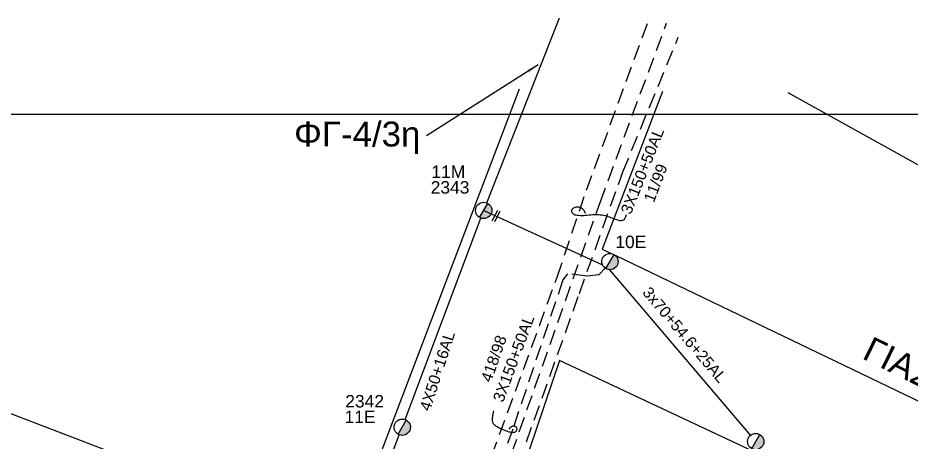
# Model space of a CAD drawing. Header units: millimetres. Extents: x -2238 to -1136, y 747 to 1272.
# Drawn here: x -1520.6 to -1447, y 1229.4 to 1264.3 of the extents above; entities that cross this region are included whole.
import ezdxf

# ---------------------------------------------------------------- set-up
doc = ezdxf.new("R2010")
doc.units = ezdxf.units.MM
doc.linetypes.add('DASHED', pattern=[19.05, 12.7, -6.35])
for name, color, linetype in [('Γυμνά εναέρια ΧΤ και ΦΟΠ (3Φ)   4x50+16AL', 7, 'Continuous'), ('Επιγραφές - Σχήματα', 7, 'Continuous'), ('Καλώδια ΧΤ   3x150+50AL', 7, 'DASHED'), ('Μηχανική τομή', 7, 'Continuous'), ('Στύλος ΦΜ', 7, 'Continuous'), ('Στύλος ΦΜ @ 1', 7, 'Continuous'), ('Συνεστραμμένα ΧΤ   3x70+54.6+25 AL', 7, 'SYN_LINE'), ('Υπόβαθρο ΔΕΗ', 7, 'Continuous')]:
    doc.layers.add(name, color=color, linetype=linetype)
doc.styles.get("Standard").update_dxf_attribs({"font": 'ARIAL.TTF'})
doc.linetypes.add('SYN_LINE', pattern='A,0.5,-0.0001,["/\\/\\/\\/",Standard,S=0.1,R=0,X=0,Y=-0.05],-0.25', length=0.7501)
doc.dimstyles.new('ISO-25', dxfattribs={"dimtxt": 2.5, "dimasz": 2.5, "dimexe": 1.25, "dimexo": 0.625, "dimtad": 1, "dimtxsty": 'Standard', "dimcen": 2.5, "dimadec": 0, "dimazin": 0, "dimtfac": 1, "dimtmove": 0, "dimatfit": 3, "dimfxl": 1, "dimarcsym": 0})

# ---------------------------------------------------------------- blocks, each defined once
blk = doc.blocks.new('ΥΠΑΡΧΩΝ ΤΣΙΜΕΝΤΕΝΙΟΣ ΣΤΥΛΟΣ')
at = {"layer": 'Στύλος ΦΜ'}
blk.add_hatch(color=256, dxfattribs=at).paths.add_polyline_path([(-1.29, -2.28, 0.574793), (2.62, 0, 0.268822), (1.3, 2.27)])
blk.add_line((-1.29, -2.28), (1.3, 2.27), dxfattribs=at)
blk.add_circle((0, 0), 2.62, dxfattribs=at)
at = {"layer": 'Στύλος ΦΜ', "flags": 4}
for tag, p in [('ΑΡΙΘΜΟΣ', (-4.68, 8.05)), ('ΤΥΠΟΣ', (-4.91, 3.03))]:
    blk.add_attdef(tag, p, '', height=4, dxfattribs=at)
blk = doc.blocks.new('ΜΗΧΑΝΙΚΗ ΤΟΜΗ')
at = {"layer": 'Μηχανική τομή', "ltscale": 40}
for p, q in [((-1.89, 0.78), (1.89, 0.78)), ((1.89, 0), (-1.89, 0))]:
    blk.add_line(p, q, dxfattribs=at)

msp = doc.modelspace()

# ---------------------------------------------------------------- linework, layer by layer
at = {"layer": 'Γυμνά εναέρια ΧΤ και ΦΟΠ (3Φ)   4x50+16AL', "color": 85, "ltscale": 0.1}
for points in [[(-1481.966, 1249.111), (-1475.968, 1264.334)], [(-1488.685, 1231.281), (-1482.449, 1247.858)], [(-1492.651, 1220.72), (-1489.158, 1230.024)]]:
    msp.add_lwpolyline(points, dxfattribs=at)
at = {"layer": 'Επιγραφές - Σχήματα', "ltscale": 0.1}
msp.add_lwpolyline([(-1243.777, 1256.381), (-2237.364, 1256.381), (-2237.364, 756.992), (-1243.777, 756.992)], close=True, dxfattribs=at)
for points in [[(-1473.841, 1248.226), (-1473.888, 1248.362), (-1473.944, 1248.473), (-1474.008, 1248.562), (-1474.079, 1248.631), (-1474.155, 1248.682), (-1474.234, 1248.718), (-1474.315, 1248.742), (-1474.397, 1248.756), (-1474.477, 1248.762), (-1474.554, 1248.761), (-1474.628, 1248.752), (-1474.698, 1248.737), (-1474.762, 1248.715), (-1474.82, 1248.687), (-1474.87, 1248.652), (-1474.912, 1248.611), (-1474.944, 1248.565), (-1474.965, 1248.514), (-1474.976, 1248.46), (-1474.976, 1248.405), (-1474.964, 1248.351), (-1474.939, 1248.299), (-1474.902, 1248.25), (-1474.85, 1248.206), (-1474.785, 1248.169), (-1474.707, 1248.139), (-1474.616, 1248.115), (-1474.513, 1248.097), (-1474.4, 1248.085), (-1474.277, 1248.078), (-1474.145, 1248.077), (-1474.005, 1248.081), (-1473.858, 1248.09), (-1473.705, 1248.102), (-1473.549, 1248.115), (-1473.39, 1248.129), (-1473.23, 1248.141), (-1473.071, 1248.149), (-1472.915, 1248.152), (-1472.762, 1248.149), (-1472.615, 1248.137), (-1472.474, 1248.118), (-1472.339, 1248.093), (-1472.209, 1248.063), (-1472.085, 1248.028), (-1471.967, 1247.991), (-1471.855, 1247.952), (-1471.748, 1247.912), (-1471.648, 1247.872), (-1471.552, 1247.833), (-1471.461, 1247.796), (-1471.372, 1247.762), (-1471.286, 1247.731), (-1471.2, 1247.705), (-1471.115, 1247.684), (-1471.03, 1247.669), (-1470.943, 1247.661), (-1470.856, 1247.664), (-1470.772, 1247.682), (-1470.692, 1247.72), (-1470.618, 1247.781), (-1470.553, 1247.87), (-1470.498, 1247.991), (-1470.455, 1248.147)], [(-1480.104, 1230.486), (-1480.024, 1230.598), (-1479.946, 1230.677), (-1479.87, 1230.727), (-1479.799, 1230.752), (-1479.733, 1230.757), (-1479.673, 1230.747), (-1479.62, 1230.725), (-1479.577, 1230.695), (-1479.543, 1230.663), (-1479.518, 1230.629), (-1479.501, 1230.593), (-1479.491, 1230.556), (-1479.488, 1230.518), (-1479.49, 1230.48), (-1479.496, 1230.443), (-1479.506, 1230.407), (-1479.519, 1230.372), (-1479.535, 1230.339), (-1479.554, 1230.309), (-1479.577, 1230.281), (-1479.604, 1230.257), (-1479.635, 1230.236), (-1479.672, 1230.22), (-1479.713, 1230.208), (-1479.761, 1230.201), (-1479.815, 1230.199), (-1479.875, 1230.203), (-1479.943, 1230.213), (-1480.018, 1230.228), (-1480.102, 1230.249), (-1480.195, 1230.277), (-1480.298, 1230.311), (-1480.41, 1230.351), (-1480.528, 1230.396), (-1480.65, 1230.447), (-1480.773, 1230.5), (-1480.893, 1230.556), (-1481.006, 1230.614), (-1481.11, 1230.671), (-1481.202, 1230.728), (-1481.278, 1230.784), (-1481.34, 1230.839), (-1481.389, 1230.895), (-1481.426, 1230.953), (-1481.453, 1231.015), (-1481.471, 1231.08), (-1481.481, 1231.152), (-1481.485, 1231.231), (-1481.484, 1231.317), (-1481.479, 1231.41), (-1481.469, 1231.507), (-1481.456, 1231.606), (-1481.439, 1231.706), (-1481.419, 1231.804), (-1481.396, 1231.899), (-1481.37, 1231.989)]]:
    msp.add_lwpolyline(points, dxfattribs=at)
at = {"layer": 'Καλώδια ΧΤ   3x150+50AL', "color": 151, "linetype": 'DASHED', "ltscale": 0.1}
msp.add_lwpolyline([(-1488.121, 1190.861), (-1496.77, 1193.941), (-1486.328, 1224.581), (-1482.868, 1224.678), (-1476.159, 1243.005), (-1473.747, 1250.162), (-1468.695, 1263.976)], dxfattribs=at)
at = {"layer": 'Καλώδια ΧΤ   3x150+50AL', "color": 27, "linetype": 'DASHED', "ltscale": 0.1}
msp.add_lwpolyline([(-1490.815, 1183.924), (-1495.542, 1185.651), (-1481.816, 1223.088), (-1472.628, 1249.146), (-1467.149, 1263.911)], dxfattribs=at)
at = {"layer": 'Καλώδια ΧΤ   3x150+50AL', "color": 30, "linetype": 'DASHED', "ltscale": 0.1}
msp.add_lwpolyline([(-1484.536, 1221.49), (-1483.699, 1223.388), (-1481.226, 1222.565), (-1480.952, 1223.154), (-1479.972, 1225.855), (-1474.326, 1241.665), (-1470.757, 1251.655), (-1466.187, 1262.746)], dxfattribs=at)
at = {"layer": 'Καλώδια ΧΤ   3x150+50AL', "color": 173, "linetype": 'DASHED', "ltscale": 0.1}
msp.add_lwpolyline([(-1472.219, 1243.749), (-1472.718, 1243.181), (-1473.687, 1243.089), (-1475.319, 1243.282), (-1475.686, 1242.773), (-1479.818, 1230.501), (-1482.099, 1223.987), (-1483.961, 1224.196), (-1485.057, 1222.144), (-1486.426, 1217.301), (-1486.185, 1216.905), (-1484.917, 1216.249), (-1488.638, 1206.882), (-1488.638, 1206.882)], dxfattribs=at)
at = {"layer": 'Συνεστραμμένα ΧΤ   3x70+54.6+25 AL', "color": 173, "linetype": 'SYN_LINE', "ltscale": 10}
for points in [[(-1482.213, 1248.486), (-1472.429, 1244.02)], [(-1471.889, 1243.616), (-1460.245, 1229.98)]]:
    msp.add_lwpolyline(points, dxfattribs=at)
at = {"layer": 'Υπόβαθρο ΔΕΗ', "ltscale": 0.1}
for points in [[(-1570.603, 1258.648), (-1569.683, 1250.379), (-1493.469, 1221.162), (-1479.259, 1258.483)], [(-1427.474, 1213.404), (-1475.962, 1236.152), (-1482.79, 1215.942), (-1456.791, 1204.926), (-1397.443, 1179.898), (-1392.816, 1177.998), (-1380.545, 1215.393), (-1413.822, 1234.058), (-1436.415, 1246.681), (-1457.15, 1258.152)], [(-1467.481, 1258.279), (-1472.45, 1245.297), (-1471.726, 1244.949)], [(-1471.344, 1244.766), (-1415.752, 1218.056)]]:
    msp.add_lwpolyline(points, dxfattribs=at)

# ---------------------------------------------------------------- block references
at = {"layer": 'Μηχανική τομή', "ltscale": 0.1, "xscale": 0.2565857821765264, "yscale": 0.2565857821765264, "zscale": 0.2565857821765264, "rotation": 62.69221674166852}
msp.add_blockref('ΜΗΧΑΝΙΚΗ ΤΟΜΗ', (-1481.102, 1247.979), dxfattribs=at)
at = {"layer": 'Στύλος ΦΜ @ 1', "ltscale": 0.1}
ref = msp.add_blockref('ΥΠΑΡΧΩΝ ΤΣΙΜΕΝΤΕΝΙΟΣ ΣΤΥΛΟΣ', (-1482.213, 1248.486), dxfattribs=dict(at, xscale=0.2565857821764941, yscale=0.2565857821764941, zscale=0.2565857821764941))
ref.add_attrib('ΤΥΠΟΣ', '2343', (-1486.575, 1249.872), dxfattribs={"layer": 'Στύλος ΦΜ', "height": 1.0263, "flags": 4})
ref.add_attrib('ΑΡΙΘΜΟΣ', '11M', (-1486.514, 1251.162), dxfattribs={"layer": 'Στύλος ΦΜ', "height": 1.0263, "flags": 4})
ref = msp.add_blockref('ΥΠΑΡΧΩΝ ΤΣΙΜΕΝΤΕΝΙΟΣ ΣΤΥΛΟΣ', (-1471.811, 1244.283), dxfattribs=dict(at, xscale=0.2565857821764941, yscale=0.2565857821764941, zscale=0.2565857821764941))
ref.add_attrib('ΤΥΠΟΣ', '10E', (-1471.371, 1245.388), dxfattribs={"layer": 'Στύλος ΦΜ', "height": 1.0263, "flags": 4})
ref = msp.add_blockref('ΥΠΑΡΧΩΝ ΤΣΙΜΕΝΤΕΝΙΟΣ ΣΤΥΛΟΣ', (-1488.922, 1230.652), dxfattribs=dict(at, xscale=0.2565857821764941, yscale=0.2565857821764941, zscale=0.2565857821764941))
ref.add_attrib('ΤΥΠΟΣ', '11E', (-1493.67, 1230.983), dxfattribs={"layer": 'Στύλος ΦΜ', "height": 1.0263, "flags": 4})
ref.add_attrib('ΑΡΙΘΜΟΣ', '2342', (-1493.609, 1232.273), dxfattribs={"layer": 'Στύλος ΦΜ', "height": 1.0263, "flags": 4})
ref = msp.add_blockref('ΥΠΑΡΧΩΝ ΤΣΙΜΕΝΤΕΝΙΟΣ ΣΤΥΛΟΣ', (-1459.809, 1229.47), dxfattribs=dict(at, xscale=0.2565857821764941, yscale=0.2565857821764941, zscale=0.2565857821764941))
ref.add_attrib('ΤΥΠΟΣ', '2344', (-1463.134, 1226.112), dxfattribs={"layer": 'Στύλος ΦΜ', "height": 1.0263, "flags": 4})
ref.add_attrib('ΑΡΙΘΜΟΣ', '10E', (-1463.073, 1227.402), dxfattribs={"layer": 'Στύλος ΦΜ', "height": 1.0263, "flags": 4})

# ---------------------------------------------------------------- texts
at = {"layer": 'Γυμνά εναέρια ΧΤ και ΦΟΠ (3Φ)   4x50+16AL', "color": 7, "ltscale": 0.1, "insert": (-1487.518, 1232.194), "char_height": 0.9237, "width": 86.4036, "attachment_point": 1, "rotation": 72.10175}
msp.add_mtext('4X50+16AL', dxfattribs=at)
at = {"layer": 'Επιγραφές - Σχήματα', "ltscale": 0.1, "insert": (-1492.623, 1254.466), "char_height": 2.0527, "width": 8.78462, "attachment_point": 5}
msp.add_mtext('ΦΓ-4/3η', dxfattribs=at)
at = {"layer": 'Επιγραφές - Σχήματα', "ltscale": 0.1, "char_height": 0.9237, "width": 86.4036, "attachment_point": 1}
for s, insert, rotation in [('11/99', (-1469.067, 1249.401), 69.08798), ('418/98', (-1482.472, 1234.59), 70.66499)]:
    msp.add_mtext(s, dxfattribs=dict(at, insert=insert, rotation=rotation))
at = {"layer": 'Επιγραφές - Σχήματα', "ltscale": 0.1, "insert": (-1443.793, 1233.868), "char_height": 2.0527, "attachment_point": 5, "rotation": 333.81358}
msp.add_mtext('ΓΙΑΣΕΜΙΩΝ', dxfattribs=at)
at = {"layer": 'Καλώδια ΧΤ   3x150+50AL', "color": 7, "linetype": 'DASHED', "ltscale": 0.1, "char_height": 0.9237, "width": 86.4036, "attachment_point": 1}
for insert, rotation in [((-1470.96, 1248.439), 68.24846), ((-1481.482, 1232.955), 69.69149)]:
    msp.add_mtext('3X150+50AL', dxfattribs=dict(at, insert=insert, rotation=rotation))
at = {"layer": 'Συνεστραμμένα ΧΤ   3x70+54.6+25 AL', "color": 7, "linetype": 'DASHED', "ltscale": 0.1, "insert": (-1468.5, 1242.303), "char_height": 0.92371, "width": 86.4036, "attachment_point": 1, "rotation": 310.39137}
msp.add_mtext('3x70+54.6+25AL', dxfattribs=at)

# ---------------------------------------------------------------- leaders
at = {"layer": 'Επιγραφές - Σχήματα', "ltscale": 40}
msp.add_leader([(-1477.712, 1260.482), (-1486.933, 1254.619)], dimstyle='ISO-25', override={"dimasz": 1, "dimtad": 0}, dxfattribs=at)

doc.saveas('drawing.dxf')
